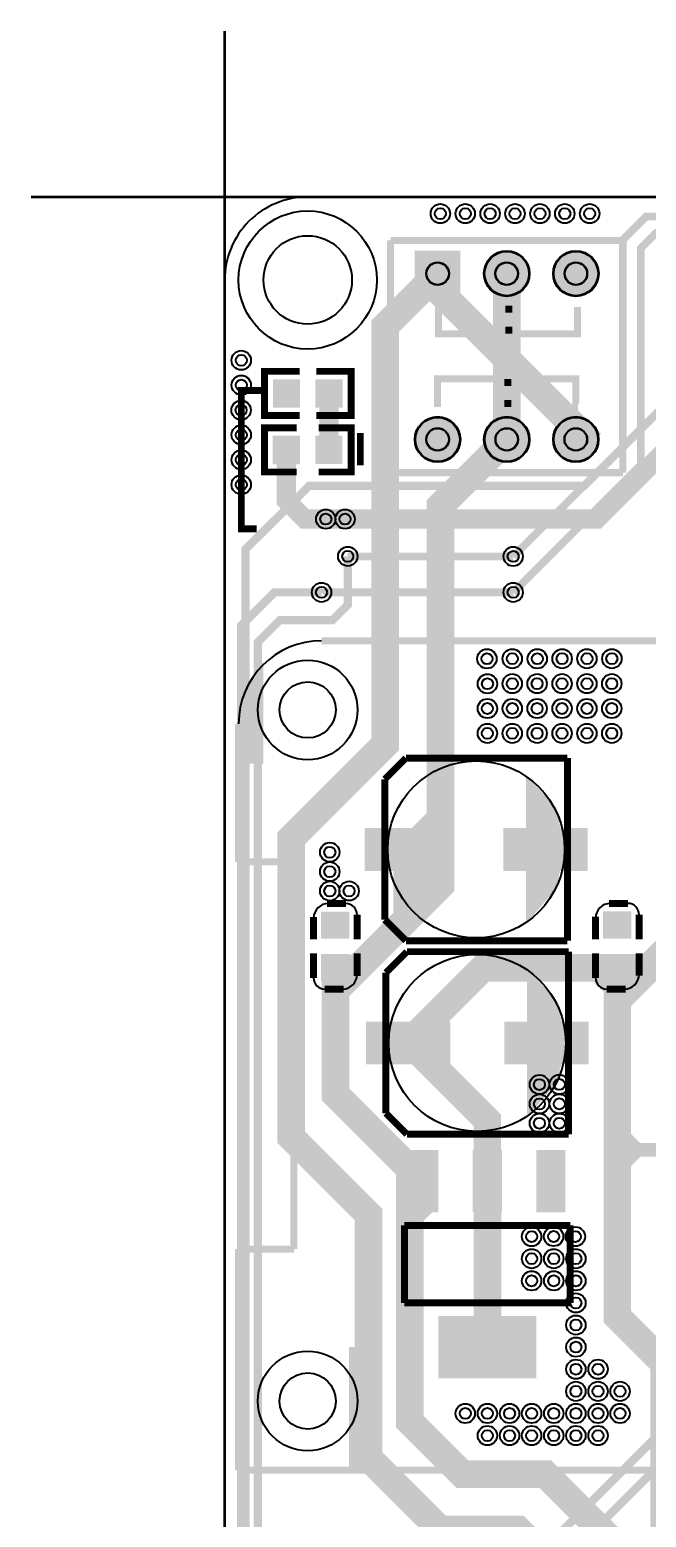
# Model space of a CAD drawing. Header units: millimetres. Extents: x -2 to 136, y -52 to 51.
# Drawn here: x -2.1 to 20.2, y -2.8 to 51.1 of the extents above; entities that cross this region are included whole.
import ezdxf

# ---------------------------------------------------------------- set-up
doc = ezdxf.new("R2010")
doc.units = ezdxf.units.MM
for name, color, linetype, true_color in [('BoardOutline', 7, 'Continuous', 0xff00ff), ('BottomLayer', 7, 'Continuous', 0x0000ff), ('BottomSolderLayer', 7, 'Continuous', 0xaa00ff), ('Document', 7, 'Continuous', 0xffffff), ('Hole', 7, 'Continuous', 0x222222), ('Multi-Layer', 7, 'Continuous', 0xc0c0c0), ('TopLayer', 7, 'Continuous', 0xff0000), ('TopPasterLayer', 7, 'Continuous', 0x808080), ('TopSilkLayer', 7, 'Continuous', 0xffff00), ('TopSolderLayer', 7, 'Continuous', 0x800080)]:
    doc.layers.add(name, color=color, linetype=linetype, true_color=true_color)

msp = doc.modelspace()

# ---------------------------------------------------------------- hatches: boundary and pattern name
at = {"layer": 'BottomSolderLayer'}
for points in [[(11.87452052323465, 43.05562933706506), (13.525530276866675, 43.05562933706506), (13.525530276866675, 41.404619583432805), (11.87452052323465, 41.404619583432805)], [(14.373990347980577, 42.23012446024893, 1), (16.02479044958078, 42.23012446024893, 1)], [(16.87589535179053, 42.23012446024893, 1), (18.526695453390733, 42.23012446024893, 1)], [(11.874625349250561, 36.23063246126492, 1), (13.525425450850765, 36.23063246126492, 1)], [(14.37653035306074, 36.23063246126492, 1), (16.027330454660945, 36.23063246126492, 1)], [(16.873355346710593, 36.23063246126492, 1), (18.524155448310797, 36.23063246126492, 1)]]:
    msp.add_hatch(color=256, dxfattribs=at).paths.add_polyline_path(points)
at = {"layer": 'Multi-Layer'}
for points in [[(11.899923799847556, 43.03022606045204), (13.50012700025377, 43.03022606045204), (13.50012700025377, 41.43002286004571), (11.899923799847556, 41.43002286004571)], [(14.399390398780678, 42.23012446024893, 1), (15.99939039878068, 42.23012446024893, 1)], [(16.90129540259063, 42.23012446024893, 1), (18.50129540259063, 42.23012446024893, 1)], [(11.900025400050662, 36.23063246126492, 1), (13.500025400050664, 36.23063246126492, 1)], [(14.401930403860842, 36.23063246126492, 1), (16.001930403860843, 36.23063246126492, 1)], [(16.898755397510694, 36.23063246126492, 1), (18.498755397510696, 36.23063246126492, 1)]]:
    msp.add_hatch(color=256, dxfattribs=at).paths.add_polyline_path(points)
at = {"layer": 'TopLayer'}
for points in [[(7.695961391922765, 37.406654813309615), (6.766065532131051, 37.406654813309615), (6.766065532131051, 38.38658877317755), (7.695961391922765, 38.38658877317755)], [(9.23749047498086, 37.406654813309615), (8.307594615189146, 37.406654813309615), (8.307594615189146, 38.38658877317755), (9.23749047498086, 38.38658877317755)], [(6.762001524002926, 36.33985267970536), (7.691897383794867, 36.33985267970536), (7.691897383794867, 35.359918719837424), (6.762001524002926, 35.359918719837424)], [(8.30353060706102, 36.344932689865345), (9.233426466852734, 36.344932689865345), (9.233426466852734, 35.36499872999741), (8.30353060706102, 35.36499872999741)], [(13.09245618491218, 20.652019304038504), (10.092456184912407, 20.652019304038504), (10.092456184912407, 22.152146304292614), (13.09245618491218, 22.152146304292614)], [(18.096520193040305, 20.652019304038504), (15.096520193040305, 20.652019304038504), (15.096520193040305, 22.152146304292614), (18.096520193040305, 22.152146304292614)], [(8.506477012953837, 18.201930403860842), (8.506477012953837, 19.131826263652556), (9.486410972821886, 19.131826263652556), (9.486410972821886, 18.201930403860842)], [(18.704597409194776, 18.20447040894078), (18.704597409194776, 19.134366268732492), (19.684531369062597, 19.134366268732492), (19.684531369062597, 18.20447040894078)], [(8.511557023113937, 16.660401320802634), (8.511557023113937, 17.590297180594348), (9.491490982981986, 17.590297180594348), (9.491490982981986, 16.660401320802634)], [(18.709677419354648, 16.66294132588257), (18.709677419354648, 17.592837185674284), (19.689611379222697, 17.592837185674284), (19.689611379222697, 16.66294132588257)], [(13.13055626111236, 13.65176530353051), (10.13055626111236, 13.65176530353051), (10.13055626111236, 15.151892303784507), (13.13055626111236, 15.151892303784507)], [(18.134620269240486, 13.65176530353051), (15.134620269240486, 13.65176530353051), (15.134620269240486, 15.151892303784507), (18.134620269240486, 15.151892303784507)], [(12.698501397002701, 8.30073660147309), (11.698501397002701, 8.30073660147309), (11.698501397002701, 10.500889001777978), (12.698501397002701, 10.500889001777978)], [(13.99847599695181, 10.500889001777978), (14.99847599695181, 10.500889001777978), (14.99847599695181, 8.30073660147309), (13.99847599695181, 8.30073660147309)], [(17.298450596901148, 8.30073660147309), (16.298450596901148, 8.30073660147309), (16.298450596901148, 10.500889001777978), (17.298450596901148, 10.500889001777978)], [(16.24841249682504, 2.3007366014732042), (12.748285496570816, 2.3007366014732042), (12.748285496570816, 4.500889001777978), (16.24841249682504, 4.500889001777978)]]:
    msp.add_hatch(color=256, dxfattribs=at).paths.add_polyline_path(points)
at = {"layer": 'TopPasterLayer'}
for points in [[(7.695961391922765, 37.406654813309615), (6.766065532131051, 37.406654813309615), (6.766065532131051, 38.38658877317755), (7.695961391922765, 38.38658877317755)], [(9.23749047498086, 37.406654813309615), (8.307594615189146, 37.406654813309615), (8.307594615189146, 38.38658877317755), (9.23749047498086, 38.38658877317755)], [(6.762001524002926, 36.33985267970536), (7.691897383794867, 36.33985267970536), (7.691897383794867, 35.359918719837424), (6.762001524002926, 35.359918719837424)], [(8.30353060706102, 36.344932689865345), (9.233426466852734, 36.344932689865345), (9.233426466852734, 35.36499872999741), (8.30353060706102, 35.36499872999741)], [(13.09245618491218, 20.652019304038504), (10.092456184912407, 20.652019304038504), (10.092456184912407, 22.152146304292614), (13.09245618491218, 22.152146304292614)], [(18.096520193040305, 20.652019304038504), (15.096520193040305, 20.652019304038504), (15.096520193040305, 22.152146304292614), (18.096520193040305, 22.152146304292614)], [(8.506477012953837, 18.201930403860842), (8.506477012953837, 19.131826263652556), (9.486410972821886, 19.131826263652556), (9.486410972821886, 18.201930403860842)], [(18.704597409194776, 18.20447040894078), (18.704597409194776, 19.134366268732492), (19.684531369062597, 19.134366268732492), (19.684531369062597, 18.20447040894078)], [(8.511557023113937, 16.660401320802634), (8.511557023113937, 17.590297180594348), (9.491490982981986, 17.590297180594348), (9.491490982981986, 16.660401320802634)], [(18.709677419354648, 16.66294132588257), (18.709677419354648, 17.592837185674284), (19.689611379222697, 17.592837185674284), (19.689611379222697, 16.66294132588257)], [(13.13055626111236, 13.65176530353051), (10.13055626111236, 13.65176530353051), (10.13055626111236, 15.151892303784507), (13.13055626111236, 15.151892303784507)], [(18.134620269240486, 13.65176530353051), (15.134620269240486, 13.65176530353051), (15.134620269240486, 15.151892303784507), (18.134620269240486, 15.151892303784507)], [(12.698501397002701, 8.30073660147309), (11.698501397002701, 8.30073660147309), (11.698501397002701, 10.500889001777978), (12.698501397002701, 10.500889001777978)], [(13.99847599695181, 10.500889001777978), (14.99847599695181, 10.500889001777978), (14.99847599695181, 8.30073660147309), (13.99847599695181, 8.30073660147309)], [(17.298450596901148, 8.30073660147309), (16.298450596901148, 8.30073660147309), (16.298450596901148, 10.500889001777978), (17.298450596901148, 10.500889001777978)], [(16.24841249682504, 2.3007366014732042), (12.748285496570816, 2.3007366014732042), (12.748285496570816, 4.500889001777978), (16.24841249682504, 4.500889001777978)]]:
    msp.add_hatch(color=256, dxfattribs=at).paths.add_polyline_path(points)
at = {"layer": 'TopSilkLayer'}
for points in [[(6.400050800101553, 24.499872999746003), (5.500127000253997, 24.499872999746003), (5.700025400050663, 27.100076200152444), (6.400050800101553, 28.19989839979678), (6.400050800101553, 25.10007620015233)], [(15.894589789179463, 18.70205740411484), (15.894589789179463, 24.102108204216393), (16.994411988823913, 22.902209804419613), (17.294386588773023, 21.402082804165616), (16.994411988823913, 20.00203200406395)], [(15.932689865379643, 11.701803403606846), (15.932689865379643, 17.1018542037084), (17.032512065024093, 15.90195580391162), (17.332486664973203, 14.401828803657509), (17.032512065024093, 13.001778003555955)], [(9.70002540005089, 3.4000508001015532), (10.700025400050663, 3.4000508001015532), (10.700025400050663, -1.1000762001524436), (10.100076200152444, -1.1000762001524436), (9.500127000253997, -1.1000762001524436), (9.500127000253997, 3.4000508001015532)]]:
    msp.add_hatch(color=256, dxfattribs=at).paths.add_polyline_path(points)
at = {"layer": 'TopSolderLayer'}
for points in [[(11.87452052323465, 43.05562933706506), (13.525530276866675, 43.05562933706506), (13.525530276866675, 41.404619583432805), (11.87452052323465, 41.404619583432805)], [(14.373990347980577, 42.23012446024893, 1), (16.02479044958078, 42.23012446024893, 1)], [(16.87589535179053, 42.23012446024893, 1), (18.526695453390733, 42.23012446024893, 1)], [(7.721354504713872, 37.38125476250957), (6.7406585433218424, 37.38125476250957), (6.7406585433218424, 38.411988823977595), (7.721354504713872, 38.411988823977595)], [(9.262883587772194, 37.38125476250957), (8.282187626380164, 37.38125476250957), (8.282187626380164, 38.411988823977595), (9.262883587772194, 38.411988823977595)], [(11.874625349250561, 36.23063246126492, 1), (13.525425450850765, 36.23063246126492, 1)], [(14.37653035306074, 36.23063246126492, 1), (16.027330454660945, 36.23063246126492, 1)], [(16.873355346710593, 36.23063246126492, 1), (18.524155448310797, 36.23063246126492, 1)], [(6.7365945351939445, 36.365252730505404), (7.717290496585974, 36.365252730505404), (7.717290496585974, 35.33451866903738), (6.7365945351939445, 35.33451866903738)], [(8.278123618252039, 36.3703327406655), (9.258819579643841, 36.3703327406655), (9.258819579643841, 35.339598679197366), (8.278123618252039, 35.339598679197366)], [(13.11785408517062, 20.626617102696514), (10.067053983570304, 20.626617102696514), (10.067053983570304, 22.177548505634604), (13.11785408517062, 22.177548505634604)], [(18.121918093298518, 20.626617102696514), (15.071117991698202, 20.626617102696514), (15.071117991698202, 22.177548505634604), (18.121918093298518, 22.177548505634604)], [(8.479710174388856, 18.177833932650742), (8.479710174388856, 19.155935902333226), (9.513177811386868, 19.155935902333226), (9.513177811386868, 18.177833932650742)], [(18.677830570629794, 18.18037393773068), (18.677830570629794, 19.158475907413163), (19.71129820762758, 19.158475907413163), (19.71129820762758, 18.18037393773068)], [(8.484790184548956, 16.636304849592534), (8.484790184548956, 17.61440681927502), (9.518257821546968, 17.61440681927502), (9.518257821546968, 16.636304849592534)], [(18.682910580789667, 16.63884485467247), (18.682910580789667, 17.616946824354955), (19.71637821778768, 17.616946824354955), (19.71637821778768, 16.63884485467247)], [(13.155954161370573, 13.62636310218852), (10.105154059770257, 13.62636310218852), (10.105154059770257, 15.177294505126497), (13.155954161370573, 15.177294505126497)], [(18.1600181694987, 13.62636310218852), (15.109218067898382, 13.62636310218852), (15.109218067898382, 15.177294505126497), (18.1600181694987, 15.177294505126497)], [(12.723894996176796, 8.27533479113879), (11.673094894576707, 8.27533479113879), (11.673094894576707, 10.526290812112393), (12.723894996176796, 10.526290812112393)], [(13.973069494526044, 10.526290812112393), (15.023869596126133, 10.526290812112393), (15.023869596126133, 8.27533479113879), (13.973069494526044, 8.27533479113879)], [(17.32384419607547, 8.27533479113879), (16.273044094475154, 8.27533479113879), (16.273044094475154, 10.526290812112393), (17.32384419607547, 10.526290812112393)], [(16.273814391013502, 2.275334791138789), (12.722883602382126, 2.275334791138789), (12.722883602382126, 4.526290812112279), (16.273814391013502, 4.526290812112279)]]:
    msp.add_hatch(color=256, dxfattribs=at).paths.add_polyline_path(points)

# ---------------------------------------------------------------- linework, layer by layer
at = {"layer": 'BoardOutline', "const_width": 0.1}
for points in [[(8, 45.00152400304796), (126.99999999999977, 45.00152400304796)], [(5, -42), (5, 41.999999999999886)]]:
    msp.add_lwpolyline(points, dxfattribs=at)
at = {"layer": 'BoardOutline'}
msp.add_arc((7.99923790165235, 42.00076209834765), 2.9992379984759974, 90, 180.0145587043688, dxfattribs=at)
at = {"layer": 'BottomLayer'}
for points, const_width in [([(12.700025400050663, 42.23012446024893), (12.700025400050663, 41.649987299974555), (17.909067818135554, 36.44094488188966), (17.698755397510695, 36.23063246126492)], 1), ([(91.1480822961646, 38.709677419354875), (89.88569977139946, 37.44983489966978), (72.1005842011682, 37.44983489966978), (68.54965709931412, 33.90906781813567), (59.349758699517224, 33.90906781813567), (56.44907289814569, 36.80467360934722), (39.70027940055866, 36.80467360934722), (35.99974599949178, 40.49987299974589), (23.949961899923665, 40.49987299974589), (17.99923799847602, 34.54914909829813), (8.0492760985519, 34.54914909829813), (5.750571501142986, 32.258064516129025), (5.750571501142986, -29.639319278638595)], 0.29997459994919995), ([(25.001270002539968, 36.29921259842513), (25.001270002539968, 36.70002540005078), (21.800101600203106, 36.70002540005078), (18.45008890017766, 33.35001270002533), (9.352552705105381, 33.35001270002533)], 0.7000254000508002), ([(9.352552705105381, 33.35001270002533), (8.655067310134427, 33.35001270002533)], 0.7000254000508002), ([(15.433070866141634, 31.998983997968026), (9.450088900177661, 32)], 0.28), ([(15.433070866141634, 30.70104140208275), (8.501143002285971, 30.70104140208275), (8.500127000253997, 30.700025400050777)], 0.28), ([(11.18364236728462, -10.398780797561585), (23.29997459994911, 1.717551435102905), (23.29997459994911, 8.10007620015233), (23.29997459994911, 8.503429006858028), (22.55270510541004, 9.250698501396982)], 0.29997459994919995), ([(22.55270510541004, 8.001016002031974), (22.55270510541004, 2.098044196088381), (11.054102108204233, -9.400558801117654)], 0.29997459994919995)]:
    msp.add_lwpolyline(points, dxfattribs=dict(at, const_width=const_width))
at = {"layer": 'BottomSolderLayer'}
for centre, radius in [((15.199390398780679, 42.23012446024893), 0.8254000508001016), ((17.70129540259063, 42.23012446024893), 0.8254000508001016), ((12.700025400050663, 42.23012446024893), 0.4127000254000508), ((15.199390398780679, 42.23012446024893), 0.4127000254000508), ((17.70129540259063, 42.23012446024893), 0.4127000254000508), ((12.700025400050663, 36.23063246126492), 0.8254000508001016), ((12.700025400050663, 36.23063246126492), 0.4127000254000508), ((15.201930403860842, 36.23063246126492), 0.8254000508001016), ((15.201930403860842, 36.23063246126492), 0.4127000254000508), ((17.698755397510695, 36.23063246126492), 0.8254000508001016), ((17.698755397510695, 36.23063246126492), 0.4127000254000508)]:
    msp.add_circle(centre, radius, dxfattribs=at)
at = {"layer": 'Document', "const_width": 0.10160020320040641}
for points in [[(5, 41.999999999999886), (5, 50.999999999999886)], [(8.100076200152444, 45), (-2, 45)]]:
    msp.add_lwpolyline(points, dxfattribs=at)
at = {"layer": 'Document'}
for centre, radius in [((8.001016002031974, 41.99898399796791), 2.4993649987299977), ((8.001016002031974, 26.4490728981458), 1.8008636017272037), ((8.001016002031974, 1.4503429006857687), 1.8008636017272037)]:
    msp.add_circle(centre, radius, dxfattribs=at)
at = {"layer": 'Hole'}
for centre in [(12.799085598171132, 44.39928879857757), (13.700787401574644, 44.39928879857757), (14.59994919989822, 44.39928879857757), (15.499110998222022, 44.39928879857757), (16.400812801625534, 44.39928879857757), (17.29997459994911, 44.39928879857757), (18.199136398272685, 44.39928879857757), (5.598171196342264, 39.095758191516325), (5.598171196342264, 38.19659639319275), (5.5930911861823915, 37.29235458470919), (5.598171196342264, 36.39573279146555), (5.598171196342264, 35.49657099314197), (5.598171196342264, 34.59486918973835), (8.656337312674623, 33.35026670053344), (9.35229870459716, 33.35026670053344), (9.45135890271763, 32.00152400304796), (15.433070866141634, 31.998983997968026), (8.501397002793965, 30.70104140208275), (15.433070866141634, 30.70104140208275), (14.48310896621797, 28.298196596393154), (15.400050800101553, 28.300736601473204), (16.304292608585, 28.298196596393154), (17.203454406908577, 28.300736601473204), (18.100076200152444, 28.300736601473204), (19.001778003555955, 28.300736601473204), (14.503429006857914, 27.39395478790948), (15.400050800101553, 27.39903479806958), (16.29921259842513, 27.39903479806958), (17.200914401828868, 27.39903479806958), (18.100076200152444, 27.39903479806958), (18.99923799847602, 27.39903479806958), (14.500889001777978, 26.499872999746003), (15.400050800101553, 26.499872999746003), (16.29921259842513, 26.499872999746003), (17.200914401828868, 26.499872999746003), (18.100076200152444, 26.499872999746003), (18.99923799847602, 26.499872999746003), (14.500889001777978, 25.600711201422314), (15.400050800101553, 25.600711201422314), (16.29921259842513, 25.600711201422314), (17.200914401828868, 25.600711201422314), (18.100076200152444, 25.600711201422314), (18.99923799847602, 25.600711201422314), (8.801117602235081, 21.30048260096521), (8.801117602235081, 20.599441198882346), (8.801117602235081, 19.898399796799595), (9.499618999237782, 19.90093980187953), (16.383032766065526, 12.898145796291601), (17.099314198628235, 12.900685801371537), (16.383032766065526, 12.197104394208736), (17.099314198628235, 12.199644399288786), (16.383032766065526, 11.498602997205921), (17.099314198628235, 11.498602997205921), (16.098552197104254, 7.399034798069579), (16.896113792227652, 7.401574803149515), (17.683515367030623, 7.399034798069579), (16.101092202184418, 6.598933197866359), (16.901193802387525, 6.598933197866359), (17.70129540259063, 6.598933197866359), (16.101092202184418, 5.798831597663138), (16.901193802387525, 5.798831597663138), (17.70129540259063, 5.798831597663138), (17.70129540259063, 4.998729997459918), (17.70129540259063, 4.198628397256812), (17.70129540259063, 3.4010668021335277), (17.70129540259063, 2.6009652019303076), (18.501397002793965, 2.6009652019303076), (17.70129540259063, 1.800863601727201), (18.501397002793965, 1.800863601727201), (19.298958597916908, 1.800863601727201), (13.700787401574644, 1.0007620015239809), (14.500889001777978, 1.0007620015239809), (15.300990601981084, 1.0007620015239809), (16.101092202184418, 1.0007620015239809), (16.901193802387525, 1.0007620015239809), (17.70129540259063, 1.0007620015239809), (18.501397002793965, 1.0007620015239809), (19.298958597916908, 1.0007620015239809), (14.500889001777978, 0.20066040132076068), (15.300990601981084, 0.20066040132076068), (16.101092202184418, 0.20066040132076068), (16.901193802387525, 0.20066040132076068), (17.70129540259063, 0.20066040132076068), (18.501397002793965, 0.20066040132076068)]:
    msp.add_circle(centre, 0.2, dxfattribs=at)
at = {"layer": 'Multi-Layer'}
for centre, radius in [((12.799085598171132, 44.39928879857757), 0.3500127000254001), ((13.700787401574644, 44.39928879857757), 0.3500127000254001), ((14.59994919989822, 44.39928879857757), 0.3500127000254001), ((15.499110998222022, 44.39928879857757), 0.3500127000254001), ((16.400812801625534, 44.39928879857757), 0.3500127000254001), ((17.29997459994911, 44.39928879857757), 0.3500127000254001), ((18.199136398272685, 44.39928879857757), 0.3500127000254001), ((8.001016002031974, 42.00152400304796), 1.6), ((12.700025400050663, 42.23012446024893), 0.4), ((15.199390398780679, 42.23012446024893), 0.8), ((15.199390398780679, 42.23012446024893), 0.4), ((17.70129540259063, 42.23012446024893), 0.8), ((17.70129540259063, 42.23012446024893), 0.4), ((5.598171196342264, 39.095758191516325), 0.3500127000254001), ((5.598171196342264, 38.19659639319275), 0.3500127000254001), ((5.5930911861823915, 37.29235458470919), 0.3500127000254001), ((5.598171196342264, 36.39573279146555), 0.3500127000254001), ((12.700025400050663, 36.23063246126492), 0.8), ((12.700025400050663, 36.23063246126492), 0.4), ((15.201930403860842, 36.23063246126492), 0.8), ((15.201930403860842, 36.23063246126492), 0.4), ((17.698755397510695, 36.23063246126492), 0.8), ((17.698755397510695, 36.23063246126492), 0.4), ((5.598171196342264, 35.49657099314197), 0.3500127000254001), ((5.598171196342264, 34.59486918973835), 0.3500127000254001), ((8.656337312674623, 33.35026670053344), 0.3500127000254001), ((9.35229870459716, 33.35026670053344), 0.3500127000254001), ((9.45135890271763, 32.00152400304796), 0.3500127000254001), ((15.433070866141634, 31.998983997968026), 0.3500127000254001), ((8.501397002793965, 30.70104140208275), 0.3500127000254001), ((15.433070866141634, 30.70104140208275), 0.3500127000254001), ((14.48310896621797, 28.298196596393154), 0.3500127000254001), ((15.400050800101553, 28.300736601473204), 0.3500127000254001), ((16.304292608585, 28.298196596393154), 0.3500127000254001), ((17.203454406908577, 28.300736601473204), 0.3500127000254001), ((18.100076200152444, 28.300736601473204), 0.3500127000254001), ((19.001778003555955, 28.300736601473204), 0.3500127000254001), ((8.001016002031974, 26.4490728981458), 1.0160020320040641), ((14.503429006857914, 27.39395478790948), 0.3500127000254001), ((15.400050800101553, 27.39903479806958), 0.3500127000254001), ((16.29921259842513, 27.39903479806958), 0.3500127000254001), ((17.200914401828868, 27.39903479806958), 0.3500127000254001), ((18.100076200152444, 27.39903479806958), 0.3500127000254001), ((18.99923799847602, 27.39903479806958), 0.3500127000254001), ((14.500889001777978, 26.499872999746003), 0.3500127000254001), ((15.400050800101553, 26.499872999746003), 0.3500127000254001), ((16.29921259842513, 26.499872999746003), 0.3500127000254001), ((17.200914401828868, 26.499872999746003), 0.3500127000254001), ((18.100076200152444, 26.499872999746003), 0.3500127000254001), ((18.99923799847602, 26.499872999746003), 0.3500127000254001), ((14.500889001777978, 25.600711201422314), 0.3500127000254001), ((15.400050800101553, 25.600711201422314), 0.3500127000254001), ((16.29921259842513, 25.600711201422314), 0.3500127000254001), ((17.200914401828868, 25.600711201422314), 0.3500127000254001), ((18.100076200152444, 25.600711201422314), 0.3500127000254001), ((18.99923799847602, 25.600711201422314), 0.3500127000254001), ((8.801117602235081, 21.30048260096521), 0.3500127000254001), ((8.801117602235081, 20.599441198882346), 0.3500127000254001), ((8.801117602235081, 19.898399796799595), 0.3500127000254001), ((9.499618999237782, 19.90093980187953), 0.3500127000254001), ((16.383032766065526, 12.898145796291601), 0.3500127000254001), ((17.099314198628235, 12.900685801371537), 0.3500127000254001), ((16.383032766065526, 12.197104394208736), 0.3500127000254001), ((17.099314198628235, 12.199644399288786), 0.3500127000254001), ((16.383032766065526, 11.498602997205921), 0.3500127000254001), ((17.099314198628235, 11.498602997205921), 0.3500127000254001), ((16.098552197104254, 7.399034798069579), 0.3500127000254001), ((16.896113792227652, 7.401574803149515), 0.3500127000254001), ((17.683515367030623, 7.399034798069579), 0.3500127000254001), ((16.101092202184418, 6.598933197866359), 0.3500127000254001), ((16.901193802387525, 6.598933197866359), 0.3500127000254001), ((17.70129540259063, 6.598933197866359), 0.3500127000254001), ((16.101092202184418, 5.798831597663138), 0.3500127000254001), ((16.901193802387525, 5.798831597663138), 0.3500127000254001), ((17.70129540259063, 5.798831597663138), 0.3500127000254001), ((17.70129540259063, 4.998729997459918), 0.3500127000254001), ((17.70129540259063, 4.198628397256812), 0.3500127000254001), ((17.70129540259063, 3.4010668021335277), 0.3500127000254001), ((17.70129540259063, 2.6009652019303076), 0.3500127000254001), ((18.501397002793965, 2.6009652019303076), 0.3500127000254001), ((8.001016002031974, 1.4503429006857687), 1.0160020320040641), ((17.70129540259063, 1.800863601727201), 0.3500127000254001), ((18.501397002793965, 1.800863601727201), 0.3500127000254001), ((19.298958597916908, 1.800863601727201), 0.3500127000254001), ((13.700787401574644, 1.0007620015239809), 0.3500127000254001), ((14.500889001777978, 1.0007620015239809), 0.3500127000254001), ((15.300990601981084, 1.0007620015239809), 0.3500127000254001), ((16.101092202184418, 1.0007620015239809), 0.3500127000254001), ((16.901193802387525, 1.0007620015239809), 0.3500127000254001), ((17.70129540259063, 1.0007620015239809), 0.3500127000254001), ((18.501397002793965, 1.0007620015239809), 0.3500127000254001), ((19.298958597916908, 1.0007620015239809), 0.3500127000254001), ((14.500889001777978, 0.20066040132076068), 0.3500127000254001), ((15.300990601981084, 0.20066040132076068), 0.3500127000254001), ((16.101092202184418, 0.20066040132076068), 0.3500127000254001), ((16.901193802387525, 0.20066040132076068), 0.3500127000254001), ((17.70129540259063, 0.20066040132076068), 0.3500127000254001), ((18.501397002793965, 0.20066040132076068), 0.3500127000254001)]:
    msp.add_circle(centre, radius, dxfattribs=at)
at = {"layer": 'TopLayer'}
for points, const_width in [([(114.00812801625602, 36.17221234442468), (114.00812801625602, 36.59131318262632), (112.75082550165075, 37.84861569723148), (112.75082550165075, 40.749301498602904), (109.20015240030489, 44.29997459994922), (20.25120650241297, 44.29997459994922), (19.40055880111754, 43.449326898653794), (19.40055880111754, 35.96647193294382)], 0.28), ([(111.46812293624589, 38.71221742443481), (111.46812293624589, 40.68199136398266), (108.45008890017766, 43.70002540005078), (20.59994919989822, 43.70002540005078), (20.05080010160009, 43.15011430022855), (20.05080010160009, 35.31877063754132)], 0.28), ([(17.8003556007111, -5.712471424942805), (17.8003556007111, -5.400304800609661), (15.599949199898447, -3.19989839979678), (12.799847599695113, -3.19989839979678), (10.199898399796666, -0.5999491998984468), (10.199898399796666, 8.19989839979678), (7.400050800101553, 10.999745999492006), (7.400050800101553, 21.80010160020322), (10.800101600203106, 25.200152400304773), (10.800101600203106, 40.330200660401374), (12.700025400050663, 42.23012446024893)], 1), ([(15.199390398780679, 42.23012446024893), (15.199390398780679, 36.23317246634497), (15.201930403860842, 36.23063246126492)], 1), ([(8.770637541274937, 37.998475996951925), (8.770637541274937, 35.902971805943594), (8.768097536195, 35.90043180086366)], 0.7000254000508002), ([(15.201930403860842, 36.23063246126492), (12.800101600203106, 33.828803657607295), (12.800101600203106, 20.10007620015233), (9.799339598679126, 17.099314198628463), (9.001778003555728, 17.099314198628463)], 1), ([(8.656337312674623, 33.35026670053344), (7.899669799339335, 33.35026670053344), (7.228854457708849, 34.02108204216404), (7.228854457708849, 35.90043180086366)], 0.7000254000508002), ([(15.433070866141634, 31.998983997968026), (19.40055880111754, 35.96647193294382), (19.40055880111754, 36.10109220218442)], 0.28), ([(15.433070866141634, 30.70104140208275), (20.05080010160009, 35.31877063754132), (20.05080010160009, 35.49911099822202)], 0.28), ([(8.656337312674623, 33.35026670053344), (9.35229870459716, 33.35026670053344)], 0.7000254000508002), ([(9.45135890271763, 32.00152400304796), (9.45135890271763, 30.25120650241297), (8.90017780035555, 29.700025400050777), (7, 29.700025400050777), (6.199898399796666, 28.899923799847556), (6.199898399796666, -21.400050800101667), (6.999491998983785, -22.1996443992889), (13.599187198374239, -22.1996443992889)], 0.29997459994919995), ([(8.501397002793965, 30.70104140208275), (6.801117602235081, 30.70104140208275), (5.599949199898219, 29.499872999746003), (5.599949199898219, -21.799847599695227), (6.799847599695113, -22.99974599949212), (13.599187198374239, -22.99974599949212)], 0.29997459994919995), ([(11.701803403606618, 21.402082804165616), (12.799085598171132, 22.499364998729902), (12.799085598171132, 23.40106680213364)], 1), ([(11.592583185166404, 21.402082804165616), (11.592583185166404, 18.892557785115628), (11.275082550165052, 18.575057150114276)], 1), ([(11.592583185166404, 21.402082804165616), (12.125984251968248, 20.86868173736343), (12.125984251968248, 19.4259588519177)], 1), ([(19.199898399796666, 17.124714249428507), (20.325120650241388, 17.124714249428507), (21.00076200152398, 17.800355600711214)], 1), ([(19.199898399796666, 15.750571501142986), (21.00076200152398, 17.551435102870187), (21.00076200152398, 17.800355600711214)], 0.7000254000508002), ([(20.36728473456924, 16.902463804927606), (21.065786131572168, 17.60096520193042)], 0.7000254000508002), ([(11.69926339852691, 6.799593599187119), (11.69926339852691, 9.85064770129543), (11.050038100076108, 10.499872999746003), (9.001778003555728, 12.548133096266156), (9.001778003555728, 17.099314198628463)], 1), ([(11.630683261366357, 14.401828803657509), (14.353568707137356, 17.124714249428507), (19.199898399796666, 17.124714249428507)], 1), ([(19.098552197104254, 16.351536703073407), (18.400050800101553, 17.050038100076222)], 0.7000254000508002), ([(19.199898399796666, 17.124714249428507), (19.199898399796666, 10.599949199898333), (19.199898399796666, 4.500127000253997), (20.59994919989822, 3.10007620015233), (20.899161798323348, 2.800863601727201), (20.899161798323348, -29.59867919735848)], 1), ([(20.325120650241388, 17.124714249428507), (20.325120650241388, 16.87579375158748), (19.199898399796666, 15.750571501142986)], 0.7000254000508002), ([(19.816611633223147, 16.354076708153343), (20.515113030226075, 17.052578105156158)], 0.7000254000508002), ([(9.116332232664263, 16.001016002031974), (10.015494030987838, 16.90017780035555)], 0.29997459994919995), ([(9.20091440182864, 16.00076200152398), (10.100076200152444, 16.899923799847556)], 0.29997459994919995), ([(19.366522733045485, 15.904241808483562), (20.065024130048187, 16.602743205486377)], 0.7000254000508002), ([(14.498348996697814, 9.400558801117654), (14.498348996697814, 11.601727203454402), (11.664465328930419, 14.435610871221684), (11.630683261366357, 14.401828803657509)], 1), ([(21.196342392684755, 10.535941071882121), (19.91363982727944, 10.535941071882121), (19.199898399796666, 11.249682499365008)], 0.5), ([(21.196342392684755, 10.535941071882121), (19.935991871983788, 10.535941071882121), (19.099314198628463, 9.699263398526796), (19.199898399796666, 9.598679197358365)], 0.5), ([(21.196342392684755, 10.535941071882121), (19.26339852679689, 10.535941071882121), (19.199898399796666, 10.599441198882346)], 0.5), ([(14.500127000253997, 9.39979679959356), (14.500127000253997, 3.4003048006096606)], 1), ([(11.516891033781803, 7.950977901955753), (12.216916433832694, 8.651003302006643)], 0.29997459994919995), ([(11.767081534163026, 7.950977901955753), (12.467106934213689, 8.651003302006643)], 0.29997459994919995), ([(11.817119634239361, 7.8001016002031065), (12.517145034289797, 8.500127000253997)], 0.29997459994919995), ([(11.69926339852691, 7.543815087630151), (11.69926339852691, 0.7007874015747575), (13.598933197866245, -1.1988823977648053), (16.598933197866472, -1.1988823977648053), (19.40055880111754, -4.000508001015987), (19.40055880111754, -30.599441198882346), (21.00076200152398, -32.199644399288786), (54.59994919989822, -32.199644399288786)], 1)]:
    msp.add_lwpolyline(points, dxfattribs=dict(at, const_width=const_width))
at = {"layer": 'TopSilkLayer'}
for points, const_width in [([(10.999999999999773, 35.02997205994404), (10.999999999999773, 43.43002286004571)], 0.25400050800101603), ([(10.999999999999773, 43.43002286004571), (19.400050800101326, 43.43002286004571)], 0.25400050800101603), ([(19.400050800101326, 43.430276860553704), (19.400050800101326, 35.03022606045215)], 0.25400050800101603), ([(17.759969519938977, 41.020066040132065), (17.759969519938977, 40.05003810007622), (12.73304546609097, 40.05435610871223), (12.73304546609097, 41.07035814071628)], 0.25400050800101603), ([(15.273050546101103, 40.81635763271527), (15.273050546101103, 41.07035814071628)], 0.25400050800101603), ([(15.273050546101103, 40.05435610871223), (15.273050546101103, 40.30835661671324)], 0.25400050800101603), ([(7.716789433578924, 37.096520193040305), (7.701041402082865, 37.096520193040305), (6.438658877317721, 37.096520193040305), (6.438658877317721, 38.69672339344686), (7.716789433578924, 38.69672339344686)], 0.25), ([(8.31877063754132, 37.096520193040305), (9.57277114554222, 37.096520193040305), (9.57277114554222, 38.69672339344686), (8.31877063754132, 38.69672339344686)], 0.25), ([(12.700025400050663, 38.16611633223272), (12.700025400050663, 38.42011684023373), (17.70002540005089, 38.42011684023373), (17.70002540005089, 37.40411480822968), (17.780035560070928, 37.40411480822968)], 0.25400050800101603), ([(12.700025400050663, 38.16611633223272), (12.700025400050663, 37.40411480822968)], 0.25400050800101603), ([(15.240030480060796, 38.42011684023373), (15.240030480060796, 38.16611633223272)], 0.25400050800101603), ([(6.150114300228324, 32.999999999999886), (5.599949199898219, 32.999999999999886), (5.599949199898219, 38), (6.350012700025218, 38)], 0.25), ([(15.240030480060796, 37.65811531623069), (15.240030480060796, 37.40411480822968)], 0.25400050800101603), ([(7.598425196850258, 36.655067310134655), (6.439420878841702, 36.655067310134655), (6.439420878841702, 35.054864109728214), (7.598425196850258, 35.054864109728214)], 0.25), ([(8.398526797053364, 36.655067310134655), (8.450088900177661, 36.655067310134655), (9.5735331470662, 36.655067310134655), (9.5735331470662, 35.054864109728214), (8.398526797053364, 35.054864109728214)], 0.25), ([(9.903479806959467, 35.29083058166111), (9.903479806959467, 36.45923291846577)], 0.25), ([(10.999999999999773, 35.03022606045215), (19.400050800101326, 35.03022606045215)], 0.25400050800101603), ([(34.50190500380995, 28.94615189230376), (8.502159004317946, 28.94615189230376)], 0.25400050800101603), ([(5.5016510033019586, 25.949707899415785), (5.5016510033019586, 20.94970789941567)], 0.25400050800101603), ([(11.554483108965997, 24.704089408178902), (10.79248158496307, 23.94208788417575)], 0.25), ([(17.396494792989415, 24.704089408178902), (11.554483108965997, 24.704089408178902)], 0.25), ([(17.396494792989415, 18.100076200152444), (17.396494792989415, 24.704089408178902)], 0.25), ([(10.79248158496307, 23.94208788417575), (10.79248158496307, 18.862077724155483)], 0.25), ([(5.502921005841927, 20.94970789941567), (7.501905003809952, 20.94970789941567)], 0.25400050800101603), ([(7.501905003809952, 20.950723901447873), (7.501905003809952, 6.950215900431772)], 0.25400050800101603), ([(8.69697739395474, 19.446278892557757), (9.382778765557305, 19.446278892557757)], 0.25), ([(18.895097790195678, 19.448818897637807), (19.580899161798243, 19.448818897637807)], 0.25), ([(8.214376428752757, 18.150876301752533), (8.214376428752757, 18.963677927355775)], 0.25), ([(9.789179578359153, 19.039878079756136), (9.789179578359153, 18.17627635255269), (9.789179578359153, 18.150876301752533)], 0.25), ([(10.79248158496307, 18.862077724155483), (11.554483108965997, 18.100076200152444)], 0.25), ([(18.412496824993468, 18.153416306832582), (18.412496824993468, 18.966217932435825)], 0.25), ([(19.987299974599864, 19.042418084836072), (19.987299974599864, 18.17881635763274), (19.987299974599864, 18.153416306832582)], 0.25), ([(8.214376428752757, 16.753873507747016), (8.214376428752757, 17.61747523495046), (8.214376428752757, 17.642875285750506)], 0.25), ([(9.789179578359153, 17.642875285750506), (9.789179578359153, 16.830073660147377)], 0.25), ([(11.592583185166404, 17.703835407670795), (10.83058166116325, 16.94183388366764)], 0.25), ([(11.554483108965997, 18.100076200152444), (17.396494792989415, 18.100076200152444)], 0.25), ([(17.434594869189823, 17.703835407670795), (11.592583185166404, 17.703835407670795)], 0.25), ([(17.434594869189823, 11.099822199644336), (17.434594869189823, 17.703835407670795)], 0.25), ([(18.412496824993468, 16.756413512826953), (18.412496824993468, 17.620015240030398), (18.412496824993468, 17.645415290830556)], 0.25), ([(19.987299974599864, 17.645415290830556), (19.987299974599864, 16.832613665227314)], 0.25), ([(10.83058166116325, 16.94183388366764), (10.83058166116325, 11.861823723647376)], 0.25), ([(9.306578613157171, 16.347472694945395), (8.620777241554379, 16.347472694945395)], 0.25), ([(19.504699009397882, 16.35001270002533), (18.818897637795317, 16.35001270002533)], 0.25), ([(10.83058166116325, 11.861823723647376), (11.592583185166404, 11.099822199644336)], 0.25), ([(11.592583185166404, 11.099822199644336), (17.434594869189823, 11.099822199644336)], 0.25), ([(17.498348996697814, 7.800863601727201), (11.498348996698041, 7.800863601727201)], 0.25), ([(11.498348996698041, 7.800863601727201), (11.498348996698041, 5.000762001523981)], 0.25), ([(17.498348996697814, 5.000762001523981), (17.498348996697814, 7.800863601727201)], 0.25), ([(5.5016510033019586, 6.94615189230376), (5.5016510033019586, -1.0538481076962398)], 0.25400050800101603), ([(5.5016510033019586, 6.94615189230376), (7.500635001269757, 6.94615189230376)], 0.25400050800101603), ([(11.498348996698041, 5.000762001523981), (17.498348996697814, 5.000762001523981)], 0.25), ([(31.502159004317946, -1.0538481076962398), (5.502159004317946, -1.0538481076962398)], 0.25400050800101603)]:
    msp.add_lwpolyline(points, dxfattribs=dict(at, const_width=const_width))
for centre in [(14.094488188976129, 21.402082804165616), (14.132588265176537, 14.401828803657509)]:
    msp.add_circle(centre, 3.200406400812802, dxfattribs=at)
for centre, radius, start, end in [((12.730505461010807, 40.596901193802296), 0.12496824993649988, 0, 0), ((17.68097536195046, 37.89941579883157), 0.5001270002540006, 0, 0), ((8.501650992550367, 25.948437907627408), 3.0000000000000004, 90, 179.99514915295836), ((8.747777495554828, 18.912877825755686), 0.5334010668021337, 90, 180), ((9.382778765557305, 19.039878079756136), 0.40640081280162565, 0, 90), ((18.945897891795767, 18.915417830835736), 0.5334010668021337, 90, 180), ((19.580899161798015, 19.042418084836186), 0.40640081280162565, 359.999999999987, 90), ((8.620777241554379, 16.753873507747016), 0.40640081280162565, 180.00000000000327, 270), ((9.255778511556855, 16.880873761747466), 0.5334010668021337, 270, 0), ((18.818897637795317, 16.756413512827066), 0.40640081280162565, 180.00000000000327, 270), ((19.453898907797566, 16.883413766827516), 0.5334010668021337, 270, 0)]:
    msp.add_arc(centre, radius, start, end, dxfattribs=at)
at = {"layer": 'TopSolderLayer'}
for centre, radius in [((15.199390398780679, 42.23012446024893), 0.8254000508001016), ((17.70129540259063, 42.23012446024893), 0.8254000508001016), ((12.700025400050663, 42.23012446024893), 0.4127000254000508), ((15.199390398780679, 42.23012446024893), 0.4127000254000508), ((17.70129540259063, 42.23012446024893), 0.4127000254000508), ((12.700025400050663, 36.23063246126492), 0.8254000508001016), ((12.700025400050663, 36.23063246126492), 0.4127000254000508), ((15.201930403860842, 36.23063246126492), 0.8254000508001016), ((15.201930403860842, 36.23063246126492), 0.4127000254000508), ((17.698755397510695, 36.23063246126492), 0.8254000508001016), ((17.698755397510695, 36.23063246126492), 0.4127000254000508)]:
    msp.add_circle(centre, radius, dxfattribs=at)

doc.saveas('drawing.dxf')
